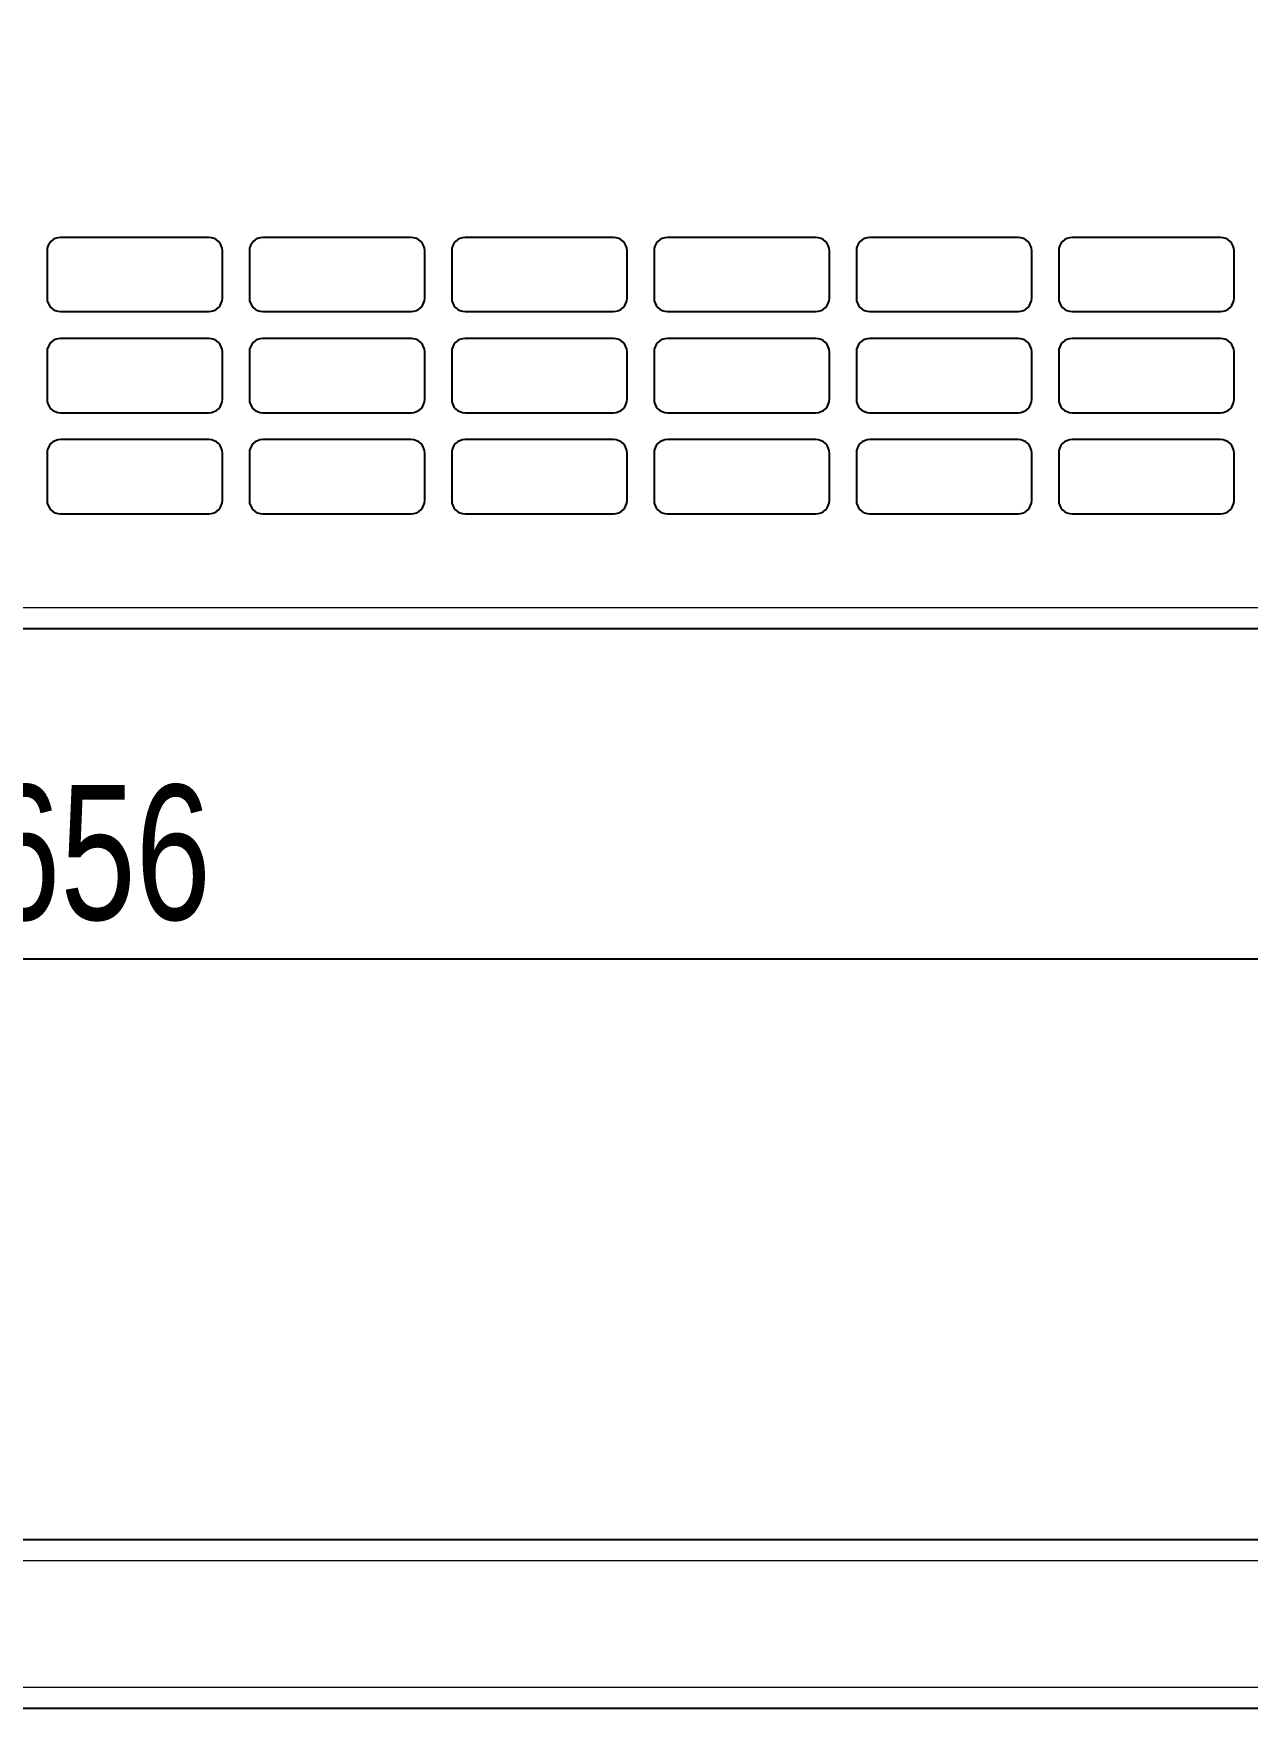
# Model space of a CAD drawing. Header units: millimetres. Extents: x -656 to 1253, y 650 to 1898.
# Drawn here: x -222.7 to -42.7, y 702.1 to 950.6 of the extents above; entities that cross this region are included whole.
import ezdxf

# ---------------------------------------------------------------- set-up
doc = ezdxf.new("R2010")
doc.units = ezdxf.units.MM
doc.layers.add('FORMAT', color=7, linetype='Continuous')
doc.styles.add('SLDTEXTSTYLE0', font='TXT', dxfattribs={"width": 0.75})
doc.dimstyles.new('SLDDIMSTYLE0', dxfattribs={"dimtxt": 20, "dimasz": 10, "dimexe": 0, "dimexo": 0.0625, "dimgap": 5, "dimtad": 2, "dimdec": 1, "dimrnd": 1e-09, "dimzin": 12, "dimdsep": 46, "dimtxsty": 'SLDTEXTSTYLE0', "dimsah": 1, "dimcen": 0.09, "dimadec": 0, "dimazin": 3, "dimtfac": 1, "dimtofl": 0, "dimtmove": 0, "dimatfit": 3, "dimfxl": 0, "dimfrac": 2, "dimtolj": 1, "dimtzin": 12, "dimarcsym": 0})

# ---------------------------------------------------------------- blocks, each defined once
blk = doc.blocks.new('_D_4')
at = {"layer": 'FORMAT'}
for p, q in [((-535.71, 1303.85), (-535.71, 812.36)), ((120.29, 1303.85), (120.29, 812.36)), ((-535.71, 813.36), (120.29, 813.36))]:
    blk.add_line(p, q, dxfattribs=at)
for points in [[(-535.71, 813.36), (-525.71, 811.82), (-525.71, 814.9)], [(120.29, 813.36), (110.29, 814.9), (110.29, 811.82)]]:
    blk.add_solid(points, dxfattribs=at)
at = {"layer": 'FORMAT', "insert": (-229.88, 839.14), "char_height": 20, "attachment_point": 1, "style": 'SLDTEXTSTYLE0'}
blk.add_mtext('656', dxfattribs=at)

msp = doc.modelspace()

# ---------------------------------------------------------------- linework, layer by layer
at = {"color": 7, "linetype": 'Continuous', "lineweight": 25}
for p, q in [((-196.71, 920.36), (-218.71, 920.36)), ((-166.71, 920.36), (-188.71, 920.36)), ((-136.71, 920.36), (-158.71, 920.36)), ((-106.71, 920.36), (-128.71, 920.36)), ((-76.71, 920.36), (-98.71, 920.36)), ((-46.71, 920.36), (-68.71, 920.36)), ((-220.71, 918.36), (-220.71, 911.36)), ((-194.71, 911.36), (-194.71, 918.36)), ((-190.71, 918.36), (-190.71, 911.36)), ((-164.71, 911.36), (-164.71, 918.36)), ((-160.71, 918.36), (-160.71, 911.36)), ((-134.71, 911.36), (-134.71, 918.36)), ((-130.71, 918.36), (-130.71, 911.36)), ((-104.71, 911.36), (-104.71, 918.36)), ((-100.71, 918.36), (-100.71, 911.36)), ((-74.71, 911.36), (-74.71, 918.36)), ((-70.71, 918.36), (-70.71, 911.36)), ((-44.71, 911.36), (-44.71, 918.36)), ((-218.71, 909.36), (-196.71, 909.36)), ((-188.71, 909.36), (-166.71, 909.36)), ((-158.71, 909.36), (-136.71, 909.36)), ((-128.71, 909.36), (-106.71, 909.36)), ((-98.71, 909.36), (-76.71, 909.36)), ((-68.71, 909.36), (-46.71, 909.36)), ((-196.71, 905.36), (-218.71, 905.36)), ((-166.71, 905.36), (-188.71, 905.36)), ((-136.71, 905.36), (-158.71, 905.36)), ((-106.71, 905.36), (-128.71, 905.36)), ((-76.71, 905.36), (-98.71, 905.36)), ((-46.71, 905.36), (-68.71, 905.36)), ((-220.71, 903.36), (-220.71, 896.36)), ((-194.71, 896.36), (-194.71, 903.36)), ((-190.71, 903.36), (-190.71, 896.36)), ((-164.71, 896.36), (-164.71, 903.36)), ((-160.71, 903.36), (-160.71, 896.36)), ((-134.71, 896.36), (-134.71, 903.36)), ((-130.71, 903.36), (-130.71, 896.36)), ((-104.71, 896.36), (-104.71, 903.36)), ((-100.71, 903.36), (-100.71, 896.36)), ((-74.71, 896.36), (-74.71, 903.36)), ((-70.71, 903.36), (-70.71, 896.36)), ((-44.71, 896.36), (-44.71, 903.36)), ((-218.71, 894.36), (-196.71, 894.36)), ((-188.71, 894.36), (-166.71, 894.36)), ((-158.71, 894.36), (-136.71, 894.36)), ((-128.71, 894.36), (-106.71, 894.36)), ((-98.71, 894.36), (-76.71, 894.36)), ((-68.71, 894.36), (-46.71, 894.36)), ((-196.71, 890.36), (-218.71, 890.36)), ((-166.71, 890.36), (-188.71, 890.36)), ((-136.71, 890.36), (-158.71, 890.36)), ((-106.71, 890.36), (-128.71, 890.36)), ((-76.71, 890.36), (-98.71, 890.36)), ((-46.71, 890.36), (-68.71, 890.36)), ((-220.71, 888.36), (-220.71, 881.36)), ((-194.71, 881.36), (-194.71, 888.36)), ((-190.71, 888.36), (-190.71, 881.36)), ((-164.71, 881.36), (-164.71, 888.36)), ((-160.71, 888.36), (-160.71, 881.36)), ((-134.71, 881.36), (-134.71, 888.36)), ((-130.71, 888.36), (-130.71, 881.36)), ((-104.71, 881.36), (-104.71, 888.36)), ((-100.71, 888.36), (-100.71, 881.36)), ((-74.71, 881.36), (-74.71, 888.36)), ((-70.71, 888.36), (-70.71, 881.36)), ((-44.71, 881.36), (-44.71, 888.36)), ((-218.71, 879.36), (-196.71, 879.36)), ((-188.71, 879.36), (-166.71, 879.36)), ((-158.71, 879.36), (-136.71, 879.36)), ((-128.71, 879.36), (-106.71, 879.36)), ((-98.71, 879.36), (-76.71, 879.36)), ((-68.71, 879.36), (-46.71, 879.36)), ((-507.76, 862.35), (92.84, 862.35)), ((106.79, 727.13), (-522.21, 727.13)), ((103.94, 702.13), (-519.26, 702.13))]:
    msp.add_line(p, q, dxfattribs=at)
at = {"color": 8, "linetype": 'Continuous', "lineweight": 18}
for p, q in [((-507.76, 865.45), (92.84, 865.45)), ((106.79, 724.03), (-522.21, 724.03)), ((104.26, 705.23), (-519.59, 705.23))]:
    msp.add_line(p, q, dxfattribs=at)
at = {"color": 7, "linetype": 'Continuous', "lineweight": 25}
for centre, start, end in [((-218.71, 918.36), 90, 180), ((-196.71, 918.36), 0, 90), ((-188.71, 918.36), 90, 180), ((-166.71, 918.36), 0, 90), ((-158.71, 918.36), 90, 180), ((-136.71, 918.36), 0, 90), ((-128.71, 918.36), 90, 180), ((-106.71, 918.36), 0, 90), ((-98.71, 918.36), 90, 180), ((-76.71, 918.36), 0, 90), ((-68.71, 918.36), 90, 180), ((-46.71, 918.36), 0, 90), ((-218.71, 911.36), 180, 270), ((-196.71, 911.36), 270, 0), ((-188.71, 911.36), 180, 270), ((-166.71, 911.36), 270, 0), ((-158.71, 911.36), 180, 270), ((-136.71, 911.36), 270, 0), ((-128.71, 911.36), 180, 270), ((-106.71, 911.36), 270, 0), ((-98.71, 911.36), 180, 270), ((-76.71, 911.36), 270, 0), ((-68.71, 911.36), 180, 270), ((-46.71, 911.36), 270, 0), ((-218.71, 903.36), 90, 180), ((-196.71, 903.36), 0, 90), ((-188.71, 903.36), 90, 180), ((-166.71, 903.36), 0, 90), ((-158.71, 903.36), 90, 180), ((-136.71, 903.36), 0, 90), ((-128.71, 903.36), 90, 180), ((-106.71, 903.36), 0, 90), ((-98.71, 903.36), 90, 180), ((-76.71, 903.36), 0, 90), ((-68.71, 903.36), 90, 180), ((-46.71, 903.36), 0, 90), ((-218.71, 896.36), 180, 270), ((-196.71, 896.36), 270, 0), ((-188.71, 896.36), 180, 270), ((-166.71, 896.36), 270, 0), ((-158.71, 896.36), 180, 270), ((-136.71, 896.36), 270, 0), ((-128.71, 896.36), 180, 270), ((-106.71, 896.36), 270, 0), ((-98.71, 896.36), 180, 270), ((-76.71, 896.36), 270, 0), ((-68.71, 896.36), 180, 270), ((-46.71, 896.36), 270, 0), ((-218.71, 888.36), 90, 180), ((-196.71, 888.36), 0, 90), ((-188.71, 888.36), 90, 180), ((-166.71, 888.36), 0, 90), ((-158.71, 888.36), 90, 180), ((-136.71, 888.36), 0, 90), ((-128.71, 888.36), 90, 180), ((-106.71, 888.36), 0, 90), ((-98.71, 888.36), 90, 180), ((-76.71, 888.36), 0, 90), ((-68.71, 888.36), 90, 180), ((-46.71, 888.36), 0, 90), ((-218.71, 881.36), 180, 270), ((-196.71, 881.36), 270, 0), ((-188.71, 881.36), 180, 270), ((-166.71, 881.36), 270, 0), ((-158.71, 881.36), 180, 270), ((-136.71, 881.36), 270, 0), ((-128.71, 881.36), 180, 270), ((-106.71, 881.36), 270, 0), ((-98.71, 881.36), 180, 270), ((-76.71, 881.36), 270, 0), ((-68.71, 881.36), 180, 270), ((-46.71, 881.36), 270, 0)]:
    msp.add_arc(centre, 2, start, end, dxfattribs=at)

# ---------------------------------------------------------------- dimensions: what is measured, and where the dimension line sits
at = {"layer": 'FORMAT'}
dim = msp.add_linear_dim(base=(120.29, 813.36), p1=(-535.71, 1303.86), p2=(120.29, 1303.86), angle=0, dimstyle='SLDDIMSTYLE0', dxfattribs=at)
dim.commit()
dim.dimension.update_dxf_attribs({"geometry": '_D_4', "text_midpoint": (-207.71, 813.36), "dimtype": 160})

doc.saveas('drawing.dxf')
